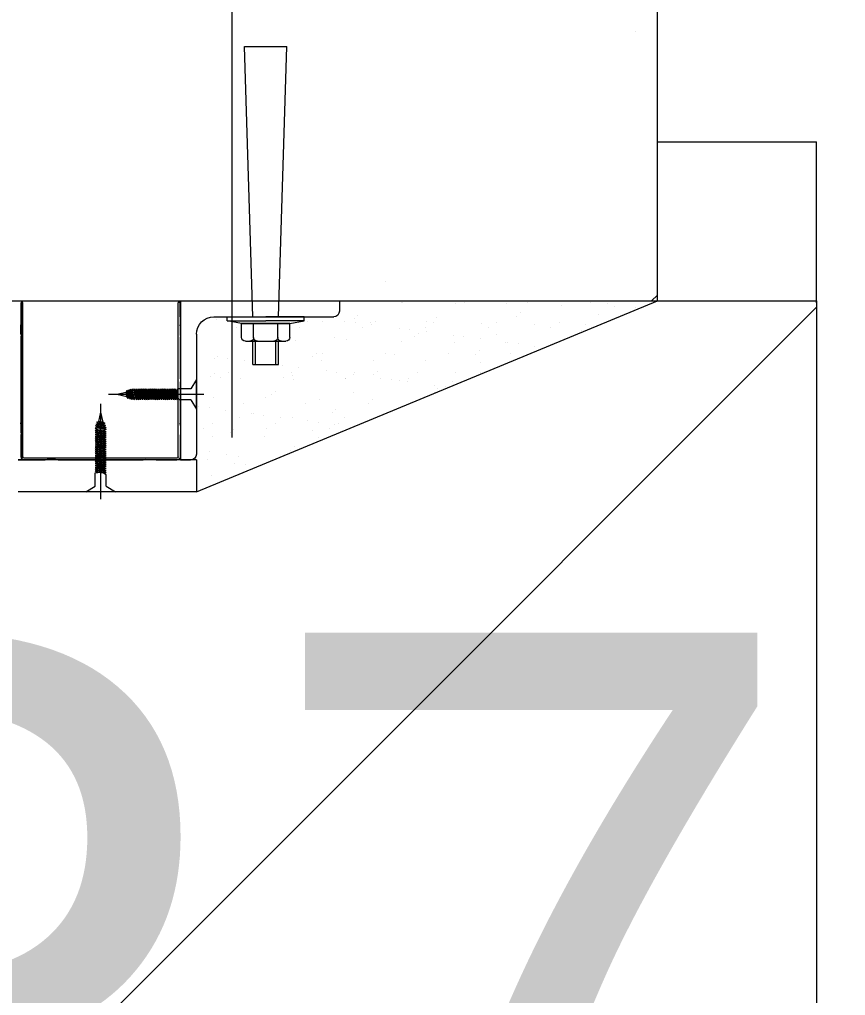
# Model space of a CAD drawing. Header units: inches. Extents: x -21163 to 11874, y -14995 to 6550.
# Drawn here: x -5588.2 to -5523.3, y -2043.4 to -1966.7 of the extents above; entities that cross this region are included whole.
import ezdxf

# ---------------------------------------------------------------- set-up
doc = ezdxf.new("R2010")
doc.units = ezdxf.units.IN
doc.header["$MEASUREMENT"] = 0
doc.linetypes.add('CENTER', pattern=[20, 15, -1.7, 1.6, -1.7])
doc.layers.get('0').update_dxf_attribs({"color": 8})
doc.layers.add('doors_windows', color=8, linetype='Continuous', lineweight=5)
doc.layers.add('Wall2', color=8, linetype='Continuous', lineweight=5)
doc.layers.add('TAGS', color=7, linetype='Continuous')
doc.styles.get("Standard").update_dxf_attribs({"font": 'arial.ttf'})

# ---------------------------------------------------------------- blocks, each defined once
blk = doc.blocks.new('dsgdf')
at = {"color": 0}
for p, q in [((152220.453, 48329.047), (152206.453, 48329.047)), ((152220.453, 48326.547), (152206.453, 48326.547)), ((152206.703, 48314.047), (152206.703, 48326.422)), ((152161.703, 48314.047), (152256.703, 48314.047)), ((152256.242, 48314.047), (152256.703, 48313.586)), ((152235.354, 48312.484), (152235.354, 48312.484)), ((152254.999, 48292.84), (152254.999, 48292.84))]:
    blk.add_line(p, q, dxfattribs=at)
at = {"color": 0, "lineweight": 0, "ltscale": 0.05}
for p, q in [((152211.758, 48329.047), (152212.487, 48328.61)), ((152214.093, 48329.047), (152211.758, 48329.047)), ((152213.363, 48328.61), (152214.093, 48329.047)), ((152212.487, 48328.61), (152212.487, 48327.558)), ((152213.363, 48328.61), (152213.363, 48327.707)), ((152212.487, 48327.558), (152212.696, 48327.522)), ((152213.363, 48327.555), (152212.487, 48327.406)), ((152212.487, 48327.406), (152212.696, 48327.522)), ((152213.155, 48327.591), (152212.696, 48327.522)), ((152213.363, 48327.707), (152213.155, 48327.591)), ((152213.363, 48327.555), (152213.155, 48327.591)), ((152213.363, 48327.555), (152213.155, 48327.439)), ((152212.487, 48327.406), (152212.696, 48327.37)), ((152213.363, 48327.403), (152212.487, 48327.253)), ((152212.487, 48327.253), (152212.696, 48327.37)), ((152212.487, 48327.253), (152212.696, 48327.218)), ((152213.363, 48327.251), (152212.487, 48327.101)), ((152212.487, 48327.101), (152212.696, 48327.218)), ((152212.487, 48327.101), (152212.696, 48327.065)), ((152213.363, 48327.099), (152212.487, 48326.949)), ((152212.487, 48326.949), (152212.696, 48327.065)), ((152212.487, 48326.949), (152212.696, 48326.913)), ((152213.363, 48326.946), (152212.487, 48326.797)), ((152212.487, 48326.797), (152212.696, 48326.913)), ((152212.487, 48326.797), (152212.696, 48326.761)), ((152213.363, 48326.794), (152212.487, 48326.645)), ((152212.487, 48326.645), (152212.696, 48326.761)), ((152213.155, 48327.439), (152212.696, 48327.37)), ((152213.155, 48327.287), (152212.696, 48327.218)), ((152213.155, 48327.134), (152212.696, 48327.065)), ((152213.155, 48326.982), (152212.696, 48326.913)), ((152213.155, 48326.83), (152212.696, 48326.761)), ((152213.363, 48327.403), (152213.155, 48327.439)), ((152213.363, 48327.403), (152213.155, 48327.287)), ((152213.363, 48327.251), (152213.155, 48327.287)), ((152213.363, 48327.251), (152213.155, 48327.134)), ((152213.363, 48327.099), (152213.155, 48327.134)), ((152213.363, 48327.099), (152213.155, 48326.982)), ((152213.363, 48326.946), (152213.155, 48326.982)), ((152213.363, 48326.946), (152213.155, 48326.83)), ((152213.363, 48326.794), (152213.155, 48326.83)), ((152213.363, 48326.794), (152213.155, 48326.678)), ((152212.487, 48326.645), (152212.696, 48326.609)), ((152213.363, 48326.642), (152212.487, 48326.493)), ((152212.487, 48326.493), (152212.696, 48326.609)), ((152212.487, 48326.493), (152212.696, 48326.457)), ((152213.363, 48326.49), (152212.487, 48326.34)), ((152212.487, 48326.34), (152212.696, 48326.457)), ((152212.487, 48326.34), (152212.696, 48326.305)), ((152213.363, 48326.338), (152212.487, 48326.188)), ((152212.487, 48326.188), (152212.696, 48326.305)), ((152212.487, 48326.188), (152212.696, 48326.152)), ((152213.363, 48326.186), (152212.487, 48326.036)), ((152212.487, 48326.036), (152212.696, 48326.152)), ((152212.487, 48326.036), (152212.696, 48326)), ((152213.363, 48326.033), (152212.487, 48325.884)), ((152212.487, 48325.884), (152212.696, 48326)), ((152213.155, 48326.678), (152212.696, 48326.609)), ((152213.155, 48326.526), (152212.696, 48326.457)), ((152213.155, 48326.374), (152212.696, 48326.305)), ((152213.155, 48326.221), (152212.696, 48326.152)), ((152213.155, 48326.069), (152212.696, 48326)), ((152213.363, 48326.642), (152213.155, 48326.678)), ((152213.363, 48326.642), (152213.155, 48326.526)), ((152213.363, 48326.49), (152213.155, 48326.526)), ((152213.363, 48326.49), (152213.155, 48326.374)), ((152213.363, 48326.338), (152213.155, 48326.374)), ((152213.363, 48326.338), (152213.155, 48326.221)), ((152213.363, 48326.186), (152213.155, 48326.221)), ((152213.363, 48326.186), (152213.155, 48326.069)), ((152213.363, 48326.033), (152213.155, 48326.069)), ((152213.363, 48326.033), (152213.155, 48325.917)), ((152212.487, 48325.884), (152212.696, 48325.848)), ((152213.363, 48325.881), (152212.487, 48325.732)), ((152212.487, 48325.732), (152212.696, 48325.848)), ((152212.487, 48325.732), (152212.696, 48325.696)), ((152213.363, 48325.729), (152212.487, 48325.58)), ((152212.487, 48325.58), (152212.696, 48325.696)), ((152212.487, 48325.58), (152212.696, 48325.544)), ((152213.363, 48325.577), (152212.487, 48325.427)), ((152212.487, 48325.427), (152212.696, 48325.544)), ((152212.487, 48325.427), (152212.696, 48325.392)), ((152213.363, 48325.425), (152212.487, 48325.275)), ((152212.487, 48325.275), (152212.696, 48325.392)), ((152212.487, 48325.275), (152212.696, 48325.239)), ((152213.363, 48325.273), (152212.487, 48325.123)), ((152212.487, 48325.123), (152212.696, 48325.239)), ((152213.155, 48325.917), (152212.696, 48325.848)), ((152213.155, 48325.765), (152212.696, 48325.696)), ((152213.155, 48325.613), (152212.696, 48325.544)), ((152213.155, 48325.461), (152212.696, 48325.392)), ((152213.155, 48325.308), (152212.696, 48325.239)), ((152213.363, 48325.881), (152213.155, 48325.917)), ((152213.363, 48325.881), (152213.155, 48325.765)), ((152213.363, 48325.729), (152213.155, 48325.765)), ((152213.363, 48325.729), (152213.155, 48325.613)), ((152213.363, 48325.577), (152213.155, 48325.613)), ((152213.363, 48325.577), (152213.155, 48325.461)), ((152213.363, 48325.425), (152213.155, 48325.461)), ((152213.363, 48325.425), (152213.155, 48325.308)), ((152213.363, 48325.273), (152213.155, 48325.308)), ((152213.363, 48325.273), (152213.155, 48325.156)), ((152212.487, 48325.123), (152212.696, 48325.087)), ((152213.363, 48325.12), (152212.487, 48324.971)), ((152212.487, 48324.971), (152212.696, 48325.087)), ((152212.487, 48324.971), (152212.696, 48324.935)), ((152213.363, 48324.968), (152212.487, 48324.819)), ((152212.487, 48324.819), (152212.696, 48324.935)), ((152212.487, 48324.819), (152212.696, 48324.783)), ((152213.363, 48324.816), (152212.487, 48324.667)), ((152212.487, 48324.667), (152212.696, 48324.783)), ((152212.487, 48324.667), (152212.696, 48324.631)), ((152213.363, 48324.664), (152212.487, 48324.514)), ((152212.487, 48324.514), (152212.696, 48324.631)), ((152212.487, 48324.514), (152212.696, 48324.479)), ((152213.363, 48324.512), (152212.487, 48324.362)), ((152212.487, 48324.362), (152212.696, 48324.479)), ((152213.155, 48325.156), (152212.696, 48325.087)), ((152213.155, 48325.004), (152212.696, 48324.935)), ((152213.155, 48324.852), (152212.696, 48324.783)), ((152213.155, 48324.852), (152212.696, 48324.783)), ((152213.155, 48324.7), (152212.696, 48324.631)), ((152213.155, 48324.548), (152212.696, 48324.479)), ((152213.363, 48325.12), (152213.155, 48325.156)), ((152213.363, 48325.12), (152213.155, 48325.004)), ((152213.363, 48324.968), (152213.155, 48325.004)), ((152213.363, 48324.968), (152213.155, 48324.852)), ((152213.363, 48324.816), (152213.155, 48324.852)), ((152213.363, 48324.816), (152213.155, 48324.7)), ((152213.363, 48324.664), (152213.155, 48324.7)), ((152213.363, 48324.664), (152213.155, 48324.548)), ((152213.363, 48324.512), (152213.155, 48324.548)), ((152213.363, 48324.512), (152213.155, 48324.395)), ((152212.487, 48324.362), (152212.696, 48324.326)), ((152213.363, 48324.36), (152212.487, 48324.21)), ((152212.487, 48324.21), (152212.696, 48324.326)), ((152212.487, 48324.21), (152212.696, 48324.174)), ((152212.487, 48324.013), (152212.696, 48324.174)), ((152213.363, 48324.162), (152212.487, 48324.013)), ((152212.487, 48324.013), (152212.696, 48323.977)), ((152213.363, 48324.01), (152212.524, 48323.867)), ((152212.524, 48323.867), (152212.696, 48323.977)), ((152212.524, 48323.867), (152212.696, 48323.825)), ((152213.32, 48323.85), (152212.578, 48323.722)), ((152212.578, 48323.722), (152212.696, 48323.825)), ((152212.578, 48323.722), (152212.742, 48323.679)), ((152213.258, 48323.686), (152212.632, 48323.578)), ((152212.632, 48323.578), (152212.742, 48323.679)), ((152213.155, 48324.395), (152212.696, 48324.326)), ((152213.155, 48324.243), (152212.696, 48324.174)), ((152213.155, 48324.243), (152212.696, 48324.174)), ((152213.155, 48324.046), (152212.696, 48323.977)), ((152213.155, 48323.894), (152212.696, 48323.825)), ((152213.101, 48323.733), (152212.742, 48323.679)), ((152213.32, 48323.85), (152213.101, 48323.733)), ((152213.258, 48323.686), (152213.101, 48323.733)), ((152213.258, 48323.686), (152213.101, 48323.581)), ((152213.363, 48324.36), (152213.155, 48324.395)), ((152213.363, 48324.36), (152213.155, 48324.243)), ((152213.363, 48324.162), (152213.155, 48324.243)), ((152213.363, 48324.162), (152213.155, 48324.046)), ((152213.363, 48324.01), (152213.155, 48324.046)), ((152213.363, 48324.01), (152213.155, 48323.894)), ((152213.32, 48323.85), (152213.155, 48323.894)), ((152212.632, 48323.578), (152212.761, 48323.529)), ((152213.101, 48323.58), (152212.761, 48323.53)), ((152212.925, 48322.797), (152212.761, 48323.529)), ((152212.925, 48322.797), (152213.101, 48323.581)), ((152220.016, 48321.823), (152220.453, 48322.552)), ((152220.453, 48322.552), (152220.453, 48320.217)), ((152214.203, 48321.385), (152214.987, 48321.561)), ((152214.203, 48321.385), (152214.935, 48321.221)), ((152214.986, 48321.561), (152214.936, 48321.22)), ((152215.092, 48321.718), (152214.984, 48321.092)), ((152215.092, 48321.718), (152214.987, 48321.561)), ((152215.14, 48321.561), (152215.085, 48321.202)), ((152215.092, 48321.718), (152215.14, 48321.561)), ((152215.256, 48321.78), (152215.128, 48321.038)), ((152215.256, 48321.78), (152215.14, 48321.561)), ((152215.3, 48321.614), (152215.231, 48321.156)), ((152215.256, 48321.78), (152215.3, 48321.614)), ((152215.416, 48321.823), (152215.273, 48320.984)), ((152215.416, 48321.823), (152215.3, 48321.614)), ((152215.452, 48321.614), (152215.383, 48321.156)), ((152215.416, 48321.823), (152215.452, 48321.614)), ((152215.568, 48321.823), (152215.419, 48320.947)), ((152215.568, 48321.823), (152215.452, 48321.614)), ((152215.568, 48321.823), (152215.649, 48321.614)), ((152215.649, 48321.614), (152215.58, 48321.156)), ((152215.649, 48321.614), (152215.58, 48321.156)), ((152215.766, 48321.823), (152215.616, 48320.947)), ((152215.766, 48321.823), (152215.649, 48321.614)), ((152215.802, 48321.614), (152215.732, 48321.156)), ((152215.766, 48321.823), (152215.802, 48321.614)), ((152215.918, 48321.823), (152215.768, 48320.947)), ((152215.918, 48321.823), (152215.802, 48321.614)), ((152215.954, 48321.614), (152215.885, 48321.156)), ((152215.918, 48321.823), (152215.954, 48321.614)), ((152216.07, 48321.823), (152215.92, 48320.947)), ((152216.07, 48321.823), (152215.954, 48321.614)), ((152216.106, 48321.614), (152216.037, 48321.156)), ((152216.07, 48321.823), (152216.106, 48321.614)), ((152216.222, 48321.823), (152216.073, 48320.947)), ((152216.222, 48321.823), (152216.106, 48321.614)), ((152216.258, 48321.614), (152216.189, 48321.156)), ((152216.258, 48321.614), (152216.189, 48321.156)), ((152216.222, 48321.823), (152216.258, 48321.614)), ((152216.374, 48321.823), (152216.225, 48320.947)), ((152216.374, 48321.823), (152216.258, 48321.614)), ((152216.41, 48321.614), (152216.341, 48321.156)), ((152216.374, 48321.823), (152216.41, 48321.614)), ((152216.526, 48321.823), (152216.377, 48320.947)), ((152216.526, 48321.823), (152216.41, 48321.614)), ((152216.562, 48321.614), (152216.493, 48321.156)), ((152216.526, 48321.823), (152216.562, 48321.614)), ((152216.679, 48321.823), (152216.529, 48320.947)), ((152216.679, 48321.823), (152216.562, 48321.614)), ((152216.715, 48321.614), (152216.645, 48321.156)), ((152216.679, 48321.823), (152216.715, 48321.614)), ((152216.831, 48321.823), (152216.681, 48320.947)), ((152216.831, 48321.823), (152216.715, 48321.614)), ((152216.867, 48321.614), (152216.798, 48321.156)), ((152216.831, 48321.823), (152216.867, 48321.614)), ((152216.983, 48321.823), (152216.833, 48320.947)), ((152216.983, 48321.823), (152216.867, 48321.614)), ((152217.019, 48321.614), (152216.95, 48321.156)), ((152216.983, 48321.823), (152217.019, 48321.614)), ((152217.135, 48321.823), (152216.986, 48320.947)), ((152217.135, 48321.823), (152217.019, 48321.614)), ((152217.171, 48321.614), (152217.102, 48321.156)), ((152217.135, 48321.823), (152217.171, 48321.614)), ((152217.287, 48321.823), (152217.138, 48320.947)), ((152217.287, 48321.823), (152217.171, 48321.614)), ((152217.323, 48321.614), (152217.254, 48321.156)), ((152217.287, 48321.823), (152217.323, 48321.614)), ((152217.439, 48321.823), (152217.29, 48320.947)), ((152217.439, 48321.823), (152217.323, 48321.614)), ((152217.475, 48321.614), (152217.406, 48321.156)), ((152217.439, 48321.823), (152217.475, 48321.614)), ((152217.592, 48321.823), (152217.442, 48320.947)), ((152217.592, 48321.823), (152217.475, 48321.614)), ((152217.628, 48321.614), (152217.558, 48321.156)), ((152217.592, 48321.823), (152217.628, 48321.614)), ((152217.744, 48321.823), (152217.594, 48320.947)), ((152217.744, 48321.823), (152217.628, 48321.614)), ((152217.78, 48321.614), (152217.711, 48321.156)), ((152217.744, 48321.823), (152217.78, 48321.614)), ((152217.896, 48321.823), (152217.746, 48320.947)), ((152217.896, 48321.823), (152217.78, 48321.614)), ((152217.932, 48321.614), (152217.863, 48321.156)), ((152217.896, 48321.823), (152217.932, 48321.614)), ((152218.048, 48321.823), (152217.899, 48320.947)), ((152218.048, 48321.823), (152217.932, 48321.614)), ((152218.084, 48321.614), (152218.015, 48321.156)), ((152218.048, 48321.823), (152218.084, 48321.614)), ((152218.2, 48321.823), (152218.051, 48320.947)), ((152218.2, 48321.823), (152218.084, 48321.614)), ((152218.236, 48321.614), (152218.167, 48321.156)), ((152218.2, 48321.823), (152218.236, 48321.614)), ((152218.352, 48321.823), (152218.203, 48320.947)), ((152218.352, 48321.823), (152218.236, 48321.614)), ((152218.388, 48321.614), (152218.319, 48321.156)), ((152218.352, 48321.823), (152218.388, 48321.614)), ((152218.505, 48321.823), (152218.355, 48320.947)), ((152218.505, 48321.823), (152218.388, 48321.614)), ((152218.541, 48321.614), (152218.471, 48321.156)), ((152218.505, 48321.823), (152218.541, 48321.614)), ((152218.657, 48321.823), (152218.507, 48320.947)), ((152218.657, 48321.823), (152218.541, 48321.614)), ((152218.693, 48321.614), (152218.624, 48321.156)), ((152218.657, 48321.823), (152218.693, 48321.614)), ((152218.809, 48321.823), (152218.659, 48320.947)), ((152218.809, 48321.823), (152218.693, 48321.614)), ((152218.845, 48321.614), (152218.776, 48321.156)), ((152218.809, 48321.823), (152218.845, 48321.614)), ((152218.961, 48321.823), (152218.812, 48320.947)), ((152218.961, 48321.823), (152218.845, 48321.614)), ((152218.997, 48321.614), (152218.928, 48321.156)), ((152218.961, 48321.823), (152218.997, 48321.614)), ((152219.113, 48321.823), (152218.997, 48321.614)), ((152220.016, 48321.823), (152219.113, 48321.823)), ((152214.984, 48321.092), (152214.935, 48321.221)), ((152214.984, 48321.092), (152215.085, 48321.202)), ((152215.128, 48321.038), (152215.085, 48321.202)), ((152215.128, 48321.038), (152215.231, 48321.156)), ((152215.273, 48320.984), (152215.231, 48321.156)), ((152215.273, 48320.984), (152215.383, 48321.156)), ((152215.419, 48320.947), (152215.383, 48321.156)), ((152215.419, 48320.947), (152215.58, 48321.156)), ((152215.616, 48320.947), (152215.58, 48321.156)), ((152215.616, 48320.947), (152215.732, 48321.156)), ((152215.768, 48320.947), (152215.732, 48321.156)), ((152215.768, 48320.947), (152215.885, 48321.156)), ((152215.92, 48320.947), (152215.885, 48321.156)), ((152215.92, 48320.947), (152216.037, 48321.156)), ((152216.073, 48320.947), (152216.037, 48321.156)), ((152216.073, 48320.947), (152216.189, 48321.156)), ((152216.225, 48320.947), (152216.189, 48321.156)), ((152216.225, 48320.947), (152216.341, 48321.156)), ((152216.377, 48320.947), (152216.341, 48321.156)), ((152216.377, 48320.947), (152216.493, 48321.156)), ((152216.529, 48320.947), (152216.493, 48321.156)), ((152216.529, 48320.947), (152216.645, 48321.156)), ((152216.681, 48320.947), (152216.645, 48321.156)), ((152216.681, 48320.947), (152216.798, 48321.156)), ((152216.833, 48320.947), (152216.798, 48321.156)), ((152216.833, 48320.947), (152216.95, 48321.156)), ((152216.986, 48320.947), (152216.95, 48321.156)), ((152216.986, 48320.947), (152217.102, 48321.156)), ((152217.138, 48320.947), (152217.102, 48321.156)), ((152217.138, 48320.947), (152217.254, 48321.156)), ((152217.29, 48320.947), (152217.254, 48321.156)), ((152217.29, 48320.947), (152217.406, 48321.156)), ((152217.442, 48320.947), (152217.406, 48321.156)), ((152217.442, 48320.947), (152217.558, 48321.156)), ((152217.594, 48320.947), (152217.558, 48321.156)), ((152217.594, 48320.947), (152217.711, 48321.156)), ((152217.746, 48320.947), (152217.711, 48321.156)), ((152217.746, 48320.947), (152217.863, 48321.156)), ((152217.899, 48320.947), (152217.863, 48321.156)), ((152217.899, 48320.947), (152218.015, 48321.156)), ((152218.051, 48320.947), (152218.015, 48321.156)), ((152218.051, 48320.947), (152218.167, 48321.156)), ((152218.203, 48320.947), (152218.167, 48321.156)), ((152218.203, 48320.947), (152218.319, 48321.156)), ((152218.355, 48320.947), (152218.319, 48321.156)), ((152218.355, 48320.947), (152218.471, 48321.156)), ((152218.507, 48320.947), (152218.471, 48321.156)), ((152218.507, 48320.947), (152218.624, 48321.156)), ((152218.659, 48320.947), (152218.624, 48321.156)), ((152218.659, 48320.947), (152218.776, 48321.156)), ((152218.812, 48320.947), (152218.776, 48321.156)), ((152218.812, 48320.947), (152218.928, 48321.156)), ((152218.964, 48320.947), (152218.928, 48321.156)), ((152220.016, 48320.947), (152218.964, 48320.947)), ((152220.453, 48320.217), (152220.016, 48320.947))]:
    blk.add_line(p, q, dxfattribs=at)
at = {"color": 0, "linetype": 'CENTER', "lineweight": 0, "ltscale": 0.5}
for p, q in [((152212.925, 48322.139), (152212.925, 48329.646)), ((152213.545, 48321.385), (152221.052, 48321.385))]:
    blk.add_line(p, q, dxfattribs=at)
at = {"color": 0, "lineweight": 0}
for p, q in [((152220.453, 48329.047), (152256.703, 48314.047)), ((152220.453, 48326.547), (152220.453, 48329.047)), ((152221.61, 48327.742), (152221.61, 48327.742)), ((152223.457, 48326.822), (152223.457, 48326.822)), ((152224.283, 48326.931), (152224.283, 48326.931)), ((152206.453, 48326.547), (152207.473, 48326.547)), ((152206.672, 48326.297), (152206.672, 48324.535)), ((152206.818, 48326.297), (152206.818, 48314.172)), ((152208.533, 48326.547), (152206.896, 48326.547)), ((152207.12, 48326.547), (152206.922, 48326.547)), ((152206.922, 48326.547), (152208.559, 48326.547)), ((152218.922, 48326.402), (152206.922, 48326.402)), ((152208.729, 48326.516), (152208.533, 48326.547)), ((152208.756, 48326.516), (152208.559, 48326.547)), ((152209.381, 48326.516), (152208.756, 48326.516)), ((152209.381, 48326.516), (152209.577, 48326.547)), ((152209.577, 48326.547), (152212.726, 48326.547)), ((152212.726, 48326.547), (152212.922, 48326.516)), ((152212.922, 48326.516), (152213.119, 48326.547)), ((152213.119, 48326.547), (152216.268, 48326.547)), ((152216.464, 48326.516), (152216.268, 48326.547)), ((152216.464, 48326.516), (152217.089, 48326.516)), ((152217.089, 48326.516), (152217.285, 48326.547)), ((152217.285, 48326.547), (152218.922, 48326.547)), ((152218.698, 48326.547), (152218.922, 48326.547)), ((152219.026, 48326.297), (152219.026, 48314.172)), ((152219.172, 48324.66), (152219.172, 48326.297)), ((152220.453, 48324.361), (152220.453, 48326.097)), ((152221.301, 48326.538), (152221.301, 48326.538)), ((152222.845, 48326.083), (152222.845, 48326.083)), ((152223.757, 48326.254), (152223.757, 48326.254)), ((152221.52, 48325.846), (152221.52, 48325.846)), ((152227.872, 48325.792), (152227.872, 48325.792)), ((152228.165, 48325.524), (152228.165, 48325.524)), ((152206.641, 48324.339), (152206.672, 48324.535)), ((152219.203, 48324.464), (152219.172, 48324.66)), ((152219.203, 48323.839), (152219.203, 48324.464)), ((152221.71, 48324.683), (152221.71, 48324.683)), ((152225.771, 48324.664), (152225.771, 48324.664)), ((152230.059, 48324.818), (152230.059, 48324.818)), ((152206.641, 48323.714), (152206.641, 48324.339)), ((152206.641, 48323.714), (152206.672, 48323.518)), ((152219.203, 48323.839), (152219.172, 48323.643)), ((152221.048, 48324.07), (152221.048, 48324.07)), ((152223.1, 48324.398), (152223.1, 48324.398)), ((152223.393, 48324.13), (152223.393, 48324.13)), ((152225.991, 48324.079), (152225.991, 48324.079)), ((152229.546, 48324.258), (152229.546, 48324.258)), ((152230.935, 48324.088), (152230.935, 48324.088)), ((152231.311, 48323.746), (152231.311, 48323.746)), ((152206.672, 48323.518), (152206.672, 48320.369)), ((152219.172, 48320.494), (152219.172, 48323.643)), ((152221.717, 48323.643), (152221.717, 48323.643)), ((152223.857, 48323.195), (152223.857, 48323.195)), ((152225.747, 48323.013), (152225.747, 48323.013)), ((152226.661, 48323.652), (152226.661, 48323.652)), ((152227.038, 48323.183), (152227.038, 48323.183)), ((152228.012, 48323.248), (152228.012, 48323.248)), ((152229.194, 48323.467), (152229.194, 48323.467)), ((152230.02, 48323.576), (152230.02, 48323.576)), ((152231.604, 48323.661), (152231.604, 48323.661)), ((152232.073, 48323.228), (152232.073, 48323.228)), ((152220.648, 48322.342), (152220.648, 48322.342)), ((152221.474, 48322.451), (152221.474, 48322.451)), ((152222.764, 48322.62), (152222.764, 48322.62)), ((152224.774, 48322.865), (152224.774, 48322.865)), ((152224.921, 48322.904), (152224.921, 48322.904)), ((152231.126, 48322.81), (152231.126, 48322.81)), ((152231.419, 48322.542), (152231.419, 48322.542)), ((152221.81, 48321.624), (152221.81, 48321.624)), ((152224.127, 48322.108), (152224.127, 48322.108)), ((152225.871, 48321.605), (152225.871, 48321.605)), ((152226.354, 48321.417), (152226.354, 48321.417)), ((152229.071, 48322.117), (152229.071, 48322.117)), ((152230.159, 48321.759), (152230.159, 48321.759)), ((152234.014, 48322.126), (152234.014, 48322.126)), ((152234.314, 48321.812), (152234.314, 48321.812)), ((152226.646, 48321.149), (152226.646, 48321.149)), ((152232.8, 48321.276), (152232.8, 48321.276)), ((152239.152, 48321.222), (152239.152, 48321.222)), ((152239.204, 48320.674), (152239.204, 48320.674)), ((152239.445, 48320.954), (152239.445, 48320.954)), ((152240.03, 48320.783), (152240.03, 48320.783)), ((152206.672, 48320.369), (152206.672, 48316.827)), ((152219.203, 48320.297), (152219.172, 48320.494)), ((152219.172, 48320.101), (152219.203, 48320.297)), ((152219.172, 48316.952), (152219.172, 48320.101)), ((152221.582, 48320.024), (152221.582, 48320.024)), ((152222.33, 48320.095), (152222.33, 48320.095)), ((152223.957, 48320.136), (152223.957, 48320.136)), ((152227.273, 48320.104), (152227.273, 48320.104)), ((152228.028, 48319.883), (152228.028, 48319.883)), ((152228.112, 48320.189), (152228.112, 48320.189)), ((152232.173, 48320.169), (152232.173, 48320.169)), ((152232.217, 48320.113), (152232.217, 48320.113)), ((152234.931, 48320.112), (152234.931, 48320.112)), ((152235.757, 48320.221), (152235.757, 48320.221)), ((152236.461, 48320.324), (152236.461, 48320.324)), ((152237.048, 48320.391), (152237.048, 48320.391)), ((152237.161, 48320.122), (152237.161, 48320.122)), ((152240.616, 48320.377), (152240.616, 48320.377)), ((152221.874, 48319.755), (152221.874, 48319.755)), ((152222.999, 48319.668), (152222.999, 48319.668)), ((152227.211, 48319.096), (152227.211, 48319.096)), ((152227.943, 48319.677), (152227.943, 48319.677)), ((152228.501, 48319.265), (152228.501, 48319.265)), ((152230.658, 48319.549), (152230.658, 48319.549)), ((152231.484, 48319.658), (152231.484, 48319.658)), ((152232.775, 48319.828), (152232.775, 48319.828)), ((152232.887, 48319.686), (152232.887, 48319.686)), ((152234.38, 48319.829), (152234.38, 48319.829)), ((152234.672, 48319.56), (152234.672, 48319.56)), ((152237.83, 48319.695), (152237.83, 48319.695)), ((152240.826, 48319.688), (152240.826, 48319.688)), ((152242.774, 48319.704), (152242.774, 48319.704)), ((152221.91, 48318.566), (152221.91, 48318.566)), ((152222.111, 48318.424), (152222.111, 48318.424)), ((152222.938, 48318.533), (152222.938, 48318.533)), ((152223.255, 48318.49), (152223.255, 48318.49)), ((152224.228, 48318.703), (152224.228, 48318.703)), ((152229.608, 48318.435), (152229.608, 48318.435)), ((152230.259, 48318.701), (152230.259, 48318.701)), ((152234.414, 48318.754), (152234.414, 48318.754)), ((152238.475, 48318.734), (152238.475, 48318.734)), ((152242.763, 48318.889), (152242.763, 48318.889)), ((152220.465, 48318.124), (152220.465, 48318.124)), ((152229.9, 48318.167), (152229.9, 48318.167)), ((152230.353, 48318.142), (152230.353, 48318.142)), ((152235.297, 48318.151), (152235.297, 48318.151)), ((152236.054, 48318.295), (152236.054, 48318.295)), ((152240.24, 48318.16), (152240.24, 48318.16)), ((152242.406, 48318.24), (152242.406, 48318.24)), ((152242.698, 48317.972), (152242.698, 48317.972)), ((152245.184, 48318.169), (152245.184, 48318.169)), ((152247.058, 48317.598), (152247.058, 48317.598)), ((152206.641, 48316.631), (152206.672, 48316.827)), ((152219.203, 48316.756), (152219.172, 48316.952)), ((152224.057, 48317.077), (152224.057, 48317.077)), ((152228.212, 48317.13), (152228.212, 48317.13)), ((152231.281, 48316.902), (152231.281, 48316.902)), ((152232.273, 48317.111), (152232.273, 48317.111)), ((152236.561, 48317.265), (152236.561, 48317.265)), ((152237.634, 48316.847), (152237.634, 48316.847)), ((152240.716, 48317.318), (152240.716, 48317.318)), ((152241.494, 48316.866), (152241.494, 48316.866)), ((152242.785, 48317.036), (152242.785, 48317.036)), ((152244.777, 48317.299), (152244.777, 48317.299)), ((152244.941, 48317.319), (152244.941, 48317.319)), ((152245.767, 48317.428), (152245.767, 48317.428)), ((152206.641, 48316.631), (152206.641, 48316.006)), ((152206.641, 48316.006), (152206.672, 48315.809)), ((152219.203, 48316.131), (152219.172, 48315.934)), ((152219.203, 48316.756), (152219.203, 48316.131)), ((152223.612, 48316.119), (152223.612, 48316.119)), ((152228.556, 48316.128), (152228.556, 48316.128)), ((152233.499, 48316.137), (152233.499, 48316.137)), ((152236.394, 48316.194), (152236.394, 48316.194)), ((152237.221, 48316.303), (152237.221, 48316.303)), ((152237.926, 48316.579), (152237.926, 48316.579)), ((152238.443, 48316.146), (152238.443, 48316.146)), ((152238.511, 48316.473), (152238.511, 48316.473)), ((152240.668, 48316.757), (152240.668, 48316.757)), ((152243.387, 48316.155), (152243.387, 48316.155)), ((152244.08, 48316.707), (152244.08, 48316.707)), ((152248.33, 48316.164), (152248.33, 48316.164)), ((152250.724, 48316.384), (152250.724, 48316.384)), ((152206.672, 48315.809), (152206.672, 48314.172)), ((152219.172, 48314.172), (152219.172, 48315.934)), ((152219.172, 48315.289), (152219.172, 48314.172)), ((152222.01, 48315.507), (152222.01, 48315.507)), ((152229.225, 48315.702), (152229.225, 48315.702)), ((152229.965, 48315.348), (152229.965, 48315.348)), ((152230.359, 48315.642), (152230.359, 48315.642)), ((152232.121, 48315.632), (152232.121, 48315.632)), ((152232.861, 48315.454), (152232.861, 48315.454)), ((152232.948, 48315.741), (152232.948, 48315.741)), ((152234.169, 48315.711), (152234.169, 48315.711)), ((152234.238, 48315.91), (152234.238, 48315.91)), ((152234.514, 48315.695), (152234.514, 48315.695)), ((152238.575, 48315.675), (152238.575, 48315.675)), ((152239.112, 48315.72), (152239.112, 48315.72)), ((152239.307, 48315.313), (152239.307, 48315.313)), ((152242.863, 48315.83), (152242.863, 48315.83)), ((152244.056, 48315.729), (152244.056, 48315.729)), ((152245.66, 48315.259), (152245.66, 48315.259)), ((152247.018, 48315.883), (152247.018, 48315.883)), ((152249, 48315.738), (152249, 48315.738)), ((152251.079, 48315.863), (152251.079, 48315.863)), ((152233.154, 48315.186), (152233.154, 48315.186)), ((152245.952, 48314.991), (152245.952, 48314.991)), ((152252.106, 48315.118), (152252.106, 48315.118)), ((152254.951, 48314.527), (152254.951, 48314.527)), ((152161.703, 48314.047), (152256.703, 48314.047)), ((152206.818, 48314.172), (152206.672, 48314.172)), ((152219.172, 48314.172), (152219.026, 48314.172)), ((152232.373, 48314.052), (152232.373, 48314.052)), ((152236.579, 48314.175), (152236.579, 48314.175)), ((152236.661, 48314.206), (152236.661, 48314.206)), ((152240.816, 48314.259), (152240.816, 48314.259)), ((152241.522, 48314.184), (152241.522, 48314.184)), ((152244.877, 48314.24), (152244.877, 48314.24)), ((152246.466, 48314.193), (152246.466, 48314.193)), ((152249.165, 48314.394), (152249.165, 48314.394)), ((152251.41, 48314.202), (152251.41, 48314.202)), ((152251.504, 48314.073), (152251.504, 48314.073)), ((152252.795, 48314.243), (152252.795, 48314.243)), ((152253.32, 48314.447), (152253.32, 48314.447)), ((152256.703, 48314.047), (152256.703, 48281.547)), ((152256.703, 48301.547), (152269.203, 48301.547))]:
    blk.add_line(p, q, dxfattribs=at)
at = {"color": 0, "lineweight": 15}
for p, q in [((152219.203, 48326.547), (152220.003, 48326.547)), ((152219.203, 48314.047), (152219.203, 48326.547)), ((152220.453, 48316.672), (152220.453, 48326.097)), ((152221.828, 48315.297), (152231.253, 48315.297)), ((152231.703, 48314.047), (152231.703, 48314.847)), ((152219.203, 48314.047), (152231.703, 48314.047))]:
    blk.add_line(p, q, dxfattribs=at)
at = {"color": 0, "lineweight": 0, "ltscale": 100}
blk.add_line((152223.261, 48324.783), (152223.261, 47932.771), dxfattribs=at)
at = {"color": 0, "linetype": 'Continuous', "lineweight": 0}
for p, q in [((152224.903, 48319.043), (152226.903, 48319.043)), ((152224.903, 48319.043), (152224.903, 48317.212)), ((152225.103, 48319.043), (152225.103, 48317.212)), ((152226.703, 48319.043), (152226.703, 48317.212)), ((152226.903, 48319.043), (152226.903, 48317.212)), ((152224.013, 48316.91), (152224.013, 48315.812)), ((152224.315, 48317.212), (152227.491, 48317.212)), ((152224.958, 48316.91), (152224.958, 48315.812)), ((152226.848, 48316.91), (152226.848, 48315.812)), ((152227.793, 48316.91), (152227.793, 48315.812)), ((152224.013, 48315.812), (152222.87, 48315.618)), ((152222.87, 48315.618), (152222.87, 48315.297)), ((152222.87, 48315.618), (152225.903, 48315.618)), ((152222.87, 48315.297), (152225.903, 48315.297)), ((152224.958, 48315.812), (152224.013, 48315.812)), ((152224.013, 48315.812), (152227.793, 48315.812)), ((152224.903, 48315.297), (152224.242, 48294.043)), ((152226.903, 48315.812), (152224.903, 48315.812)), ((152226.848, 48315.812), (152224.958, 48315.812)), ((152228.935, 48315.618), (152225.903, 48315.618)), ((152228.935, 48315.297), (152225.903, 48315.297)), ((152227.793, 48315.812), (152226.848, 48315.812)), ((152226.903, 48315.297), (152227.564, 48294.043)), ((152227.793, 48315.812), (152228.935, 48315.618)), ((152228.935, 48315.618), (152228.935, 48315.297)), ((152224.242, 48294.043), (152227.564, 48294.043))]:
    blk.add_line(p, q, dxfattribs=at)
at = {"color": 0, "ltscale": 10000}
blk.add_line((152269.203, 48314.207), (152269.203, 48301.547), dxfattribs=at)
at = {"color": 0, "lineweight": 0}
for centre, radius, start, end in [((152206.922, 48326.297), 0.25, 90, 180), ((152206.922, 48326.297), 0.104, 90, 180), ((152218.922, 48326.297), 0.25, 0, 90), ((152218.922, 48326.297), 0.104, 0, 90)]:
    blk.add_arc(centre, radius, start, end, dxfattribs=at)
at = {"color": 0, "lineweight": 15}
for centre, radius, start, end in [((152220.003, 48326.097), 0.45, 0, 90), ((152221.828, 48316.672), 1.375, 180, 270), ((152231.253, 48314.847), 0.45, 0, 90)]:
    blk.add_arc(centre, radius, start, end, dxfattribs=at)
at = {"color": 0, "linetype": 'Continuous', "lineweight": 0}
for centre, start, end in [((152224.315, 48316.91), 90, 180), ((152224.656, 48316.91), 0, 90), ((152225.26, 48316.91), 90, 180), ((152226.546, 48316.91), 0, 90), ((152227.15, 48316.91), 90, 180), ((152227.491, 48316.91), 0, 90)]:
    blk.add_arc(centre, 0.302, start, end, dxfattribs=at)

msp = doc.modelspace()

# ---------------------------------------------------------------- linework, layer by layer
at = {"layer": 'Wall2', "ltscale": 100}
for points in [[(-5645.565, -1988.854), (-5525.565, -1988.854)], [(-5525.565, -1988.854), (-5525.565, -2318.999)], [(-5645.565, -2109.349), (-5525.565, -1989.349)]]:
    msp.add_lwpolyline(points, dxfattribs=at)

# ---------------------------------------------------------------- block references
at = {"layer": 'doors_windows', "color": 8, "linetype": 'ByBlock', "lineweight": 9, "extrusion": (0, 0, -1), "zscale": -1, "rotation": 180}
msp.add_blockref('dsgdf', (157794.769, 46325.194), dxfattribs=at)

# ---------------------------------------------------------------- texts
at = {"layer": 'TAGS'}
msp.add_text('SK-R7-06', height=56, dxfattribs=at).set_placement((-5756.676, -2070.934))

doc.saveas('drawing.dxf')
